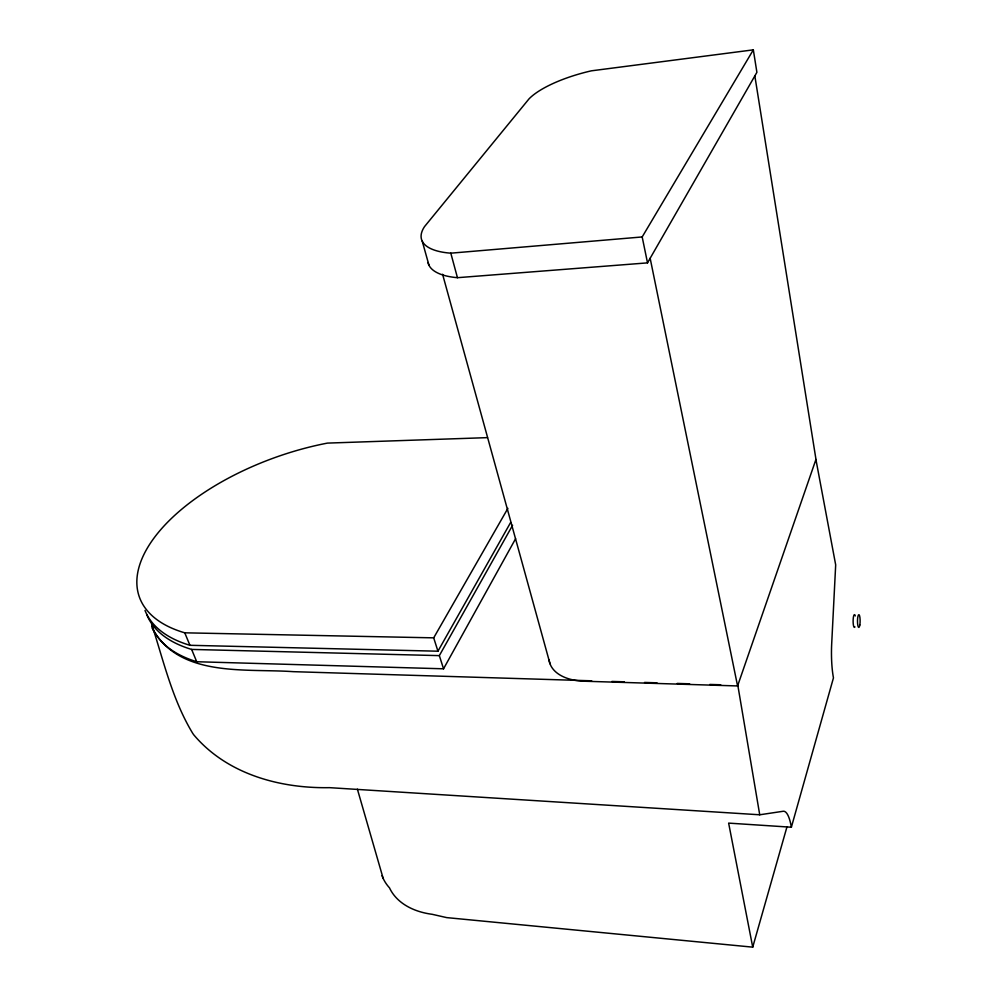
<?xml version="1.0" encoding="UTF-8"?>
<svg xmlns="http://www.w3.org/2000/svg" width="997" height="997" viewBox="0 0 997 997"><rect width="100%" height="100%" fill="white"/><g stroke="black" fill="none" stroke-linecap="round" stroke-linejoin="round"><path stroke-width="1.5" d="M382.05 875.727A80.134 53.028 -19.5 0 0 389.491 887.841A80.196 53.514 -19.4 0 0 432.162 914.299L446.706 917.614L752.723 947.15L728.633 823.111L791.369 827.223L833.455 677.885A39.668 8.562 -89.5 0 1 831.697 643.713L835.685 564.875L815.92 459.505M752.723 947.15L787.019 826.687M549.073 659.952A51.283 30.072 -13.9 0 0 584.292 681.225L737.581 685.948L815.97 459.38L754.841 75.909M151.781 626.365A175.509 88.446 -19.3 0 0 196.721 661.734L443.54 668.8L515.611 538.692M443.54 668.8L439.341 655.627L512.595 525.269M145.001 610.426A176.569 87.487 -19.3 0 0 189.929 645.296L437.945 651.203L510.663 522.416M647.514 262.872L756.897 72.332L753.333 49.85L591.408 70.824A70.301 22.183 -14 0 0 529.033 98.853L424.585 226.543A79.872 29.237 -15 0 0 450.806 253.176L457.449 277.689L647.514 262.872L642.18 236.95L753.333 49.85M437.945 651.203L433.695 637.843L507.897 508.345M151.581 623.86C163.545 660.874 172.394 699.882 192.77 733.431L193.754 734.826C226.867 774.071 279.696 788.54 329.471 787.655L759.726 814.786L783.131 811.271A45.962 11.079 -87.8 0 1 791.369 827.223M450.806 253.176L642.18 236.95M487.496 437.633L327.452 443.104A177.379 86.751 -19.2 0 0 154.622 537.221A177.379 86.751 -19.2 0 0 184.769 632.821L189.929 645.296M184.769 632.821L433.695 637.843M146.696 614.426A176.307 87.724 -19.3 0 0 191.636 649.421L439.341 655.627M591.695 680.814L293.255 671.666C245.823 668.302 179.236 677.948 152.267 628.26M611.909 681.437L624.346 681.811M644.548 682.434L656.986 682.82M677.187 683.431L689.625 683.817M709.839 684.441L720.719 684.765M191.636 649.421L196.721 661.734M383.172 878.432L357.387 789.15M422.267 241.274L428.972 265.252M442.581 274.262L550.008 663.765M650.156 258.26L737.581 685.948M737.817 685.3L759.726 814.786M854.94 626.889A6.381 1.333 -89.7 0 1 853.307 624.409A6.381 1.333 -89.7 0 1 853.582 616.271A6.381 1.333 -89.7 0 1 855.289 615.947M457.449 277.689A79.237 29.985 -15 0 1 428.012 262.535M859.838 624.982A6.393 1.321 -89.7 0 0 859.028 614.725A6.393 1.321 -89.7 0 0 857.582 623.461A6.393 1.321 -89.7 0 0 859.838 624.982"/></g></svg>
